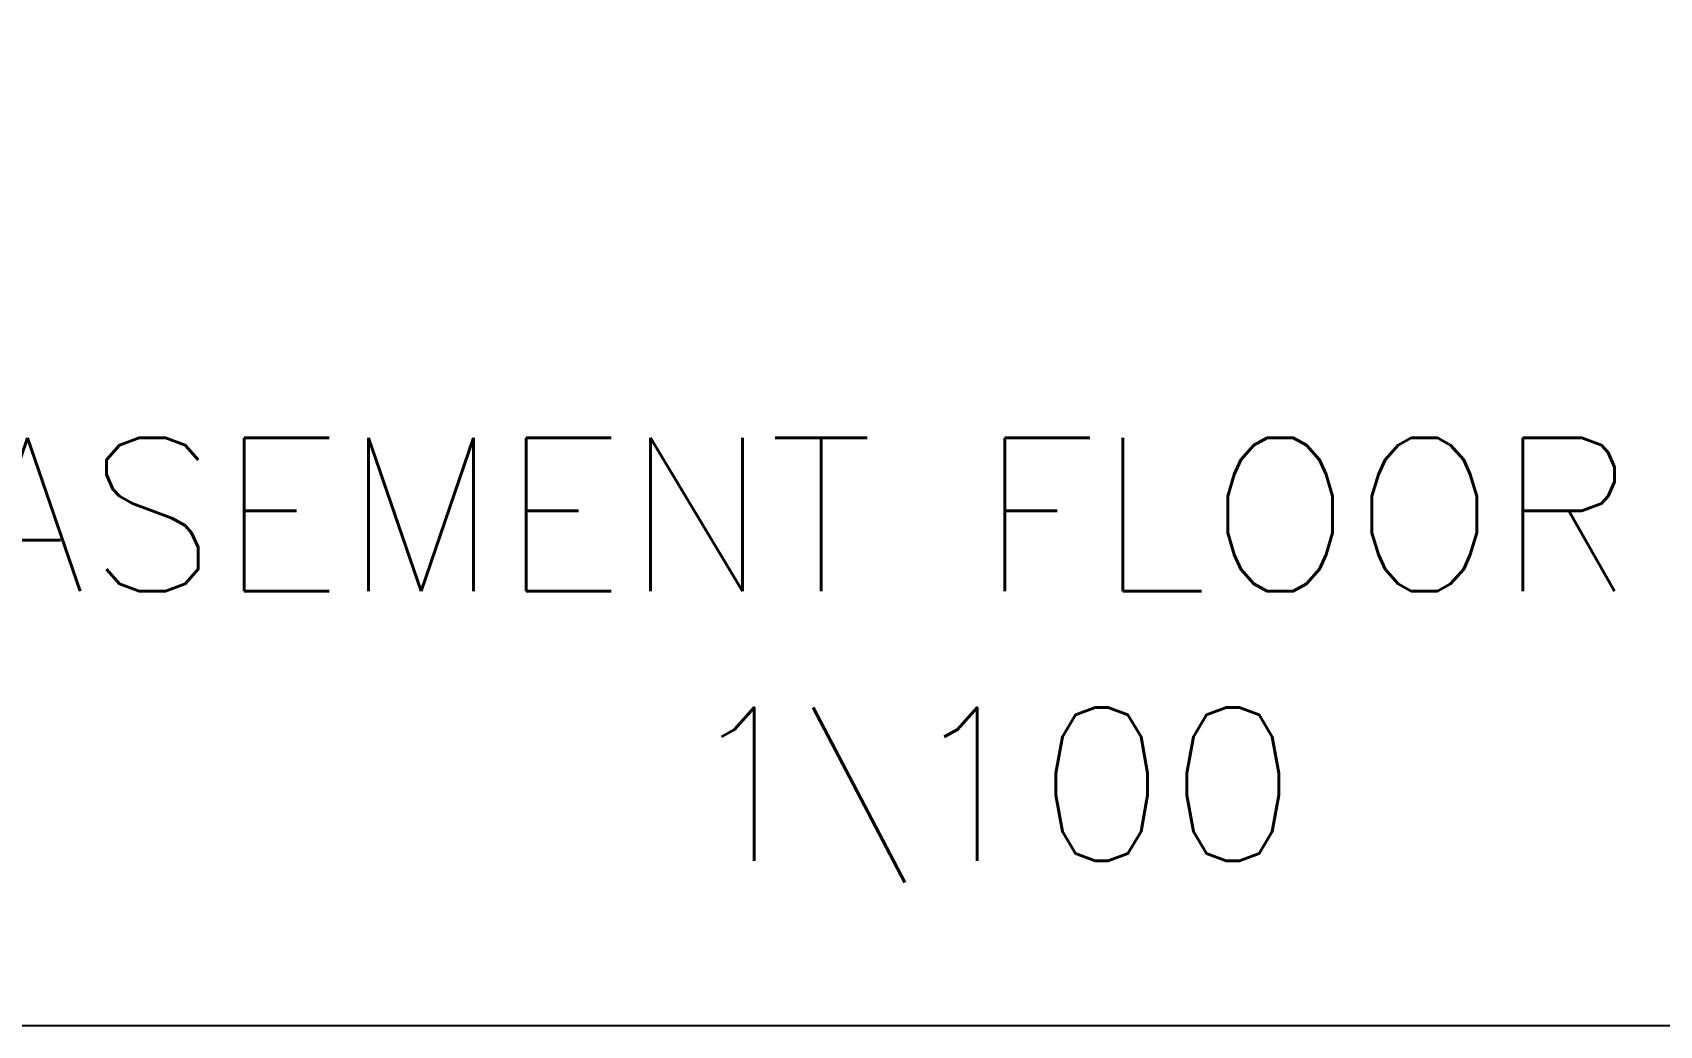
# Model space of a CAD drawing. Extents: x 185 to 567, y -69 to 170.
# Drawn here: x 325.48 to 344.62, y 22.34 to 34.01 of the extents above; entities that cross this region are included whole.
import ezdxf

# ---------------------------------------------------------------- set-up
doc = ezdxf.new("R2010")
doc.units = 0
doc.header["$LTSCALE"] = 0.25
doc.header["$MEASUREMENT"] = 0
doc.layers.get('Defpoints').update_dxf_attribs({"linetype": 'CONTINUOUS'})
doc.styles.add('B4-PLANS$0$ROMANS', font='romans.shx')

msp = doc.modelspace()

# ---------------------------------------------------------------- linework, layer by layer
at = {"layer": 'Defpoints'}
msp.add_lwpolyline([(379.2608890903462, 88.82208871849525), (296.4331102740866, 88.82208871849525), (296.4331102740866, 22.33784785242661), (379.2608890903462, 22.33784785242661)], close=True, dxfattribs=at)
msp.add_lwpolyline([(379.2608890903462, 88.82208871849525), (296.4331102740866, 88.82208871849525), (296.4331102740866, 22.33784785242661), (379.2608890903462, 22.33784785242661)], close=True, dxfattribs=at)

# ---------------------------------------------------------------- texts
at = {"layer": 'Defpoints', "style": 'B4-PLANS$0$ROMANS'}
for s, p in [('1st BASEMENT FLOOR BLOCK (4)', (318.0928990274486, 27.44561642852513, 1.898890648593635e-07)), ('1st BASEMENT FLOOR BLOCK (4)', (318.0928990274486, 27.44561642852512, 1.898890648593635e-07)), ('1\\100', (333.1191307320184, 24.27465268197518, 1.898890648593635e-07)), ('1\\100', (333.1191307320184, 24.27465268197516, 1.898890648593635e-07))]:
    msp.add_text(s, height=1.8, dxfattribs=at).set_placement(p)

doc.saveas('drawing.dxf')
